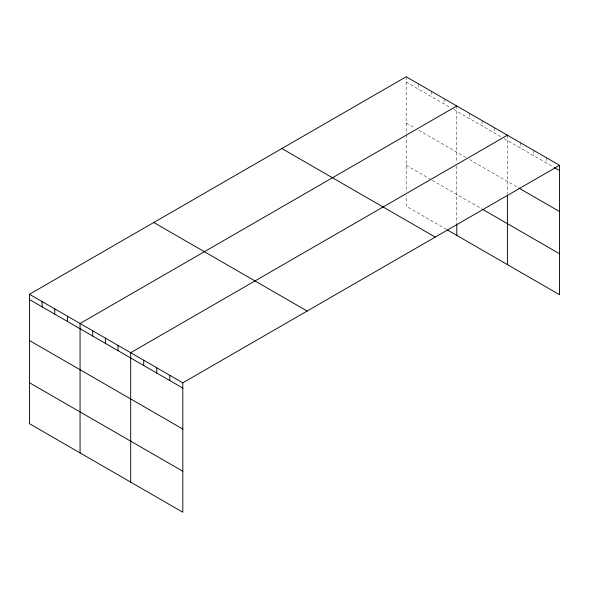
<?xml version="1.0" encoding="UTF-8"?>
<svg xmlns="http://www.w3.org/2000/svg" width="589" height="589" viewBox="0 0 589 589"><rect width="100%" height="100%" fill="white"/><g stroke="black" fill="none" stroke-linecap="round" stroke-linejoin="round"><path stroke-width="0.44" stroke-dasharray="2.94 2.21" d="M406.182 82.033L450.467 107.603M453.626 109.429L501.077 136.825M504.243 138.651L553.417 167.04M406.182 123.005L414.877 128.027M418.831 130.309L467.865 158.618M469.448 159.531L518.909 188.082M406.182 165.214L431.487 179.822M432.274 180.278L482.096 209.043M446.514 229.467L406.182 206.179L406.182 195.489M546.511 157.793L546.511 163.057M533.479 150.269L533.479 155.533M520.44 142.737L520.44 148.001M507.401 135.212L507.401 193.376M494.753 127.909L494.753 133.173M482.096 120.605L482.096 125.869M469.448 113.294L469.448 118.558M456.792 105.991L456.792 162.314M456.792 165.988L456.792 222.929M444.135 98.687L444.135 103.951M431.487 91.383L431.487 96.648M418.831 84.072L418.831 89.344M406.182 76.769L406.182 134.012M406.182 134.933L406.182 191.933"/><path stroke-width="0.88" d="M559.55 165.318L182.818 382.821L182.818 512.231L29.45 423.682L29.45 294.272L406.182 76.769L559.55 165.318L559.55 294.728L447.301 229.924M456.792 105.991L80.06 323.494L80.06 452.904M507.401 135.212L130.677 352.715L130.677 482.126M554.183 167.482L559.55 170.582M518.909 188.082L559.55 211.554M482.892 209.5L559.55 253.763M281.859 148.546L435.227 237.095M153.773 222.495L307.141 311.044M29.45 294.272L182.818 382.821M29.45 299.536L182.818 388.085M29.45 340.508L182.818 429.057M29.45 382.717L182.818 471.259M507.401 195.209L507.401 264.623M456.792 223.82L456.792 235.401M169.787 375.296L169.787 380.56M156.748 367.764L156.748 373.036M143.709 360.24L143.709 365.504M118.021 345.412L118.021 350.676M105.372 338.101L105.372 343.372M92.716 330.797L92.716 336.061M67.411 316.19L67.411 321.454M54.755 308.886L54.755 314.151M42.106 301.575L42.106 306.847"/></g></svg>
